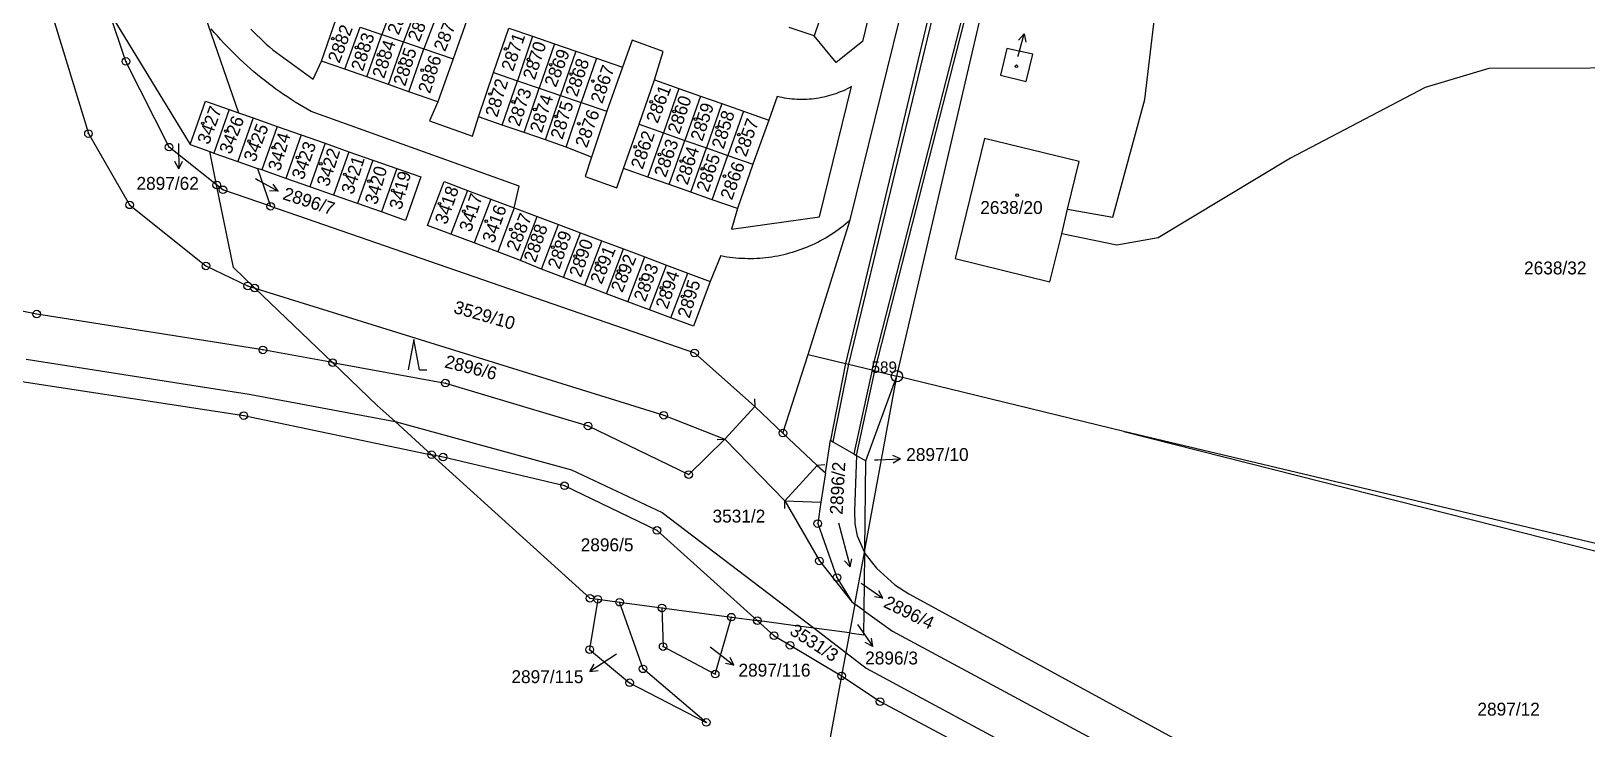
# Model space of a CAD drawing. Extents: x -784124 to -780570, y -980818 to -976926.
# Drawn here: x -782643 to -782438.1, y -979986.4 to -979894.5 of the extents above; entities that cross this region are included whole.
import ezdxf
from ezdxf.enums import TextEntityAlignment as Align

# ---------------------------------------------------------------- set-up
doc = ezdxf.new("R2010")
doc.units = 0
doc.header["$LTSCALE"] = 3.138375
doc.header["$MEASUREMENT"] = 0
for name, color, linetype in [('101', 1, 'CONTINUOUS'), ('1016', 1, 'CONTINUOUS'), ('1029', 1, 'CONTINUOUS'), ('105', 1, 'CONTINUOUS'), ('18', 1, 'CONTINUOUS'), ('21800', 1, 'CONTINUOUS'), ('21900', 1, 'CONTINUOUS'), ('21999', 1, 'CONTINUOUS'), ('308', 1, 'CONTINUOUS'), ('404', 1, 'CONTINUOUS'), ('420', 1, 'CONTINUOUS'), ('802', 1, 'CONTINUOUS')]:
    doc.layers.add(name, color=color, linetype=linetype)

# ---------------------------------------------------------------- blocks, each defined once
blk = doc.blocks.new('4_02$0')
at = {"layer": '404', "color": 255, "linetype": 'Continuous'}
blk.add_circle((-0.01, 0), 0.175, dxfattribs=at)
blk = doc.blocks.new('1029$1')
at = {"layer": '1029', "color": 6, "linetype": 'Continuous'}
for p, q in [((0, 3), (-0.5, 2)), ((0, 0), (0, 3)), ((0, 3), (0.5, 2))]:
    blk.add_line(p, q, dxfattribs=at)
blk = doc.blocks.new('8_02$7')
at = {"layer": '802', "color": 255, "linetype": 'Continuous'}
for p, q in [((3.02, -0.01), (2.04, 0.49)), ((-2.98, -0.01), (3.02, -0.01)), ((3.02, -0.01), (2.04, -0.51))]:
    blk.add_line(p, q, dxfattribs=at)
blk = doc.blocks.new('3_08$6')
at = {"layer": '308', "color": 255, "linetype": 'Continuous'}
for p, q in [((0, 4), (-0.75, 0)), ((0.75, 0), (0, 4)), ((0.75, 0), (1.75, 0))]:
    blk.add_line(p, q, dxfattribs=at)
blk = doc.blocks.new('1_01$18')
at = {"layer": '101', "color": 3, "linetype": 'Continuous'}
for radius in [0.75, 0.03]:
    blk.add_circle((0, 0), radius, dxfattribs=at)
blk = doc.blocks.new('1_05$19')
at = {"layer": '105', "color": 3, "linetype": 'Continuous'}
for radius in [0.5, 0.0303]:
    blk.add_circle((0, 0), radius, dxfattribs=at)
blk = doc.blocks.new('4_20$20')
at = {"layer": '420', "color": 255, "linetype": 'Continuous'}
blk.add_line((-0.71, -0.71), (0, 0), dxfattribs=at)

msp = doc.modelspace()

# ---------------------------------------------------------------- linework, layer by layer
at = {"layer": '1029', "color": 255, "linetype": 'Continuous'}
for p, q in [((-782513.06, -979897.9), (-782513.03, -979897.79)), ((-782623.6, -979909.34), (-782623.59, -979909.69)), ((-782613.46, -979913.96), (-782613.1, -979914.16)), ((-782531.95, -979951.01), (-782531.5, -979951)), ((-782533.67, -979967.25), (-782533.3, -979967.51)), ((-782534.18, -979972.7), (-782533.88, -979973.13)), ((-782553.56, -979975.63), (-782552.82, -979976.21)), ((-782565.89, -979976.6), (-782566.9, -979977.25))]:
    msp.add_line(p, q, dxfattribs=at)
at = {"layer": '21800', "color": 255, "linetype": 'Continuous'}
for p, q in [((-782522.03, -979883.22), (-782535.36, -979938.41)), ((-782532.24, -979939.17), (-782518.13, -979884.13)), ((-782530.94, -979885.4), (-782533.52, -979895.93)), ((-782531.87, -979939.27), (-782517.78, -979884.24)), ((-782563.82, -979895.75), (-782565.1, -979899.28)), ((-782559.78, -979897.25), (-782563.82, -979895.75)), ((-782536.97, -979898.67), (-782539.86, -979895.16)), ((-782533.52, -979895.93), (-782536.97, -979898.67)), ((-782611.17, -979897), (-782605.84, -979900.86)), ((-782605.84, -979900.86), (-782604.77, -979898.49)), ((-782560.9, -979900.98), (-782559.78, -979897.25)), ((-782539.16, -979919), (-782534.97, -979901.86)), ((-782589.45, -979903.88), (-782590.51, -979906.37)), ((-782544.73, -979903.16), (-782545.84, -979906.28)), ((-782578.72, -979914.96), (-782606.1, -979905.14)), ((-782590.51, -979906.37), (-782584.88, -979908.39)), ((-782584.88, -979908.39), (-782584.09, -979905.84)), ((-782569.18, -979911.13), (-782570.05, -979913.7)), ((-782565.84, -979915.17), (-782564.98, -979912.66)), ((-782570.05, -979913.7), (-782565.84, -979915.17)), ((-782579.38, -979917.83), (-782578.72, -979914.96)), ((-782549.99, -979917.92), (-782550.74, -979920.63)), ((-782550.74, -979920.63), (-782539.16, -979919)), ((-782552.18, -979924.12), (-782553.57, -979927.53)), ((-782540.68, -979937.12), (-782535.75, -979938.32)), ((-782643.64, -979937.74), (-782614.27, -979942.37)), ((-782535.36, -979938.41), (-782537.4, -979948.62)), ((-782535.75, -979938.32), (-782535.36, -979938.41)), ((-782535.36, -979938.41), (-782532.24, -979939.17)), ((-782532.24, -979939.17), (-782534.64, -979950.23)), ((-782534.29, -979950.44), (-782531.87, -979939.27)), ((-782532.24, -979939.17), (-782531.87, -979939.27)), ((-782531.87, -979939.27), (-782528.97, -979940.01)), ((-782614.27, -979942.37), (-782595.07, -979945.96)), ((-782547.7, -979943.99), (-782551.66, -979948.28)), ((-782595.07, -979945.96), (-782571.83, -979952.33)), ((-782539.46, -979951.74), (-782543.73, -979956.41)), ((-782534.29, -979950.44), (-782534.58, -979957.75)), ((-782571.83, -979952.33), (-782559.9, -979957.94)), ((-782559.9, -979957.94), (-782539.88, -979973.19)), ((-782543.73, -979956.41), (-782539.19, -979964.33)), ((-782534.58, -979957.75), (-782534.52, -979959.42)), ((-782534.52, -979959.42), (-782534.22, -979961)), ((-782534.22, -979961), (-782533.26, -979963.23)), ((-782539.19, -979964.33), (-782534.9, -979969.73)), ((-782539.88, -979973.19), (-782535.69, -979976.38)), ((-782535.69, -979976.38), (-782533.04, -979978.45)), ((-782533.04, -979978.45), (-782498.36, -979997.09))]:
    msp.add_line(p, q, dxfattribs=at)
for points in [[(-782606.1, -979905.14), (-782606.634, -979904.837), (-782607.164, -979904.528), (-782607.689, -979904.211), (-782608.211, -979903.888), (-782608.728, -979903.558), (-782609.241, -979903.222), (-782609.75, -979902.878), (-782610.254, -979902.529), (-782610.754, -979902.172), (-782611.248, -979901.81), (-782611.739, -979901.441), (-782612.224, -979901.065), (-782612.704, -979900.683), (-782613.18, -979900.295), (-782613.65, -979899.901), (-782614.115, -979899.501), (-782614.575, -979899.095), (-782615.03, -979898.683), (-782615.479, -979898.265), (-782615.923, -979897.842), (-782616.361, -979897.412), (-782616.794, -979896.977), (-782617.221, -979896.537), (-782617.642, -979896.09), (-782618.058, -979895.639), (-782618.467, -979895.182), (-782618.871, -979894.72), (-782619.269, -979894.252)], [(-782614.05, -979894.287), (-782613.655, -979894.691), (-782613.254, -979895.09), (-782612.848, -979895.483), (-782612.436, -979895.871), (-782612.019, -979896.253), (-782611.597, -979896.63), (-782611.17, -979897)], [(-782534.97, -979901.86), (-782535.256, -979902.015), (-782535.545, -979902.164), (-782535.838, -979902.305), (-782536.135, -979902.439), (-782536.434, -979902.566), (-782536.737, -979902.685), (-782537.042, -979902.797), (-782537.35, -979902.902), (-782537.661, -979902.999), (-782537.973, -979903.088), (-782538.288, -979903.17), (-782538.605, -979903.244), (-782538.923, -979903.311), (-782539.243, -979903.369), (-782539.565, -979903.42), (-782539.887, -979903.463), (-782540.211, -979903.498), (-782540.535, -979903.525), (-782540.859, -979903.544), (-782541.184, -979903.556), (-782541.51, -979903.559), (-782541.835, -979903.555), (-782542.16, -979903.542), (-782542.485, -979903.522), (-782542.809, -979903.494), (-782543.132, -979903.458), (-782543.454, -979903.414), (-782543.775, -979903.362), (-782544.095, -979903.302), (-782544.414, -979903.235), (-782544.73, -979903.16)], [(-782552.18, -979924.12), (-782551.788, -979924.192), (-782551.396, -979924.256), (-782551.001, -979924.312), (-782550.606, -979924.36), (-782550.21, -979924.4), (-782549.813, -979924.433), (-782549.416, -979924.457), (-782549.018, -979924.473), (-782548.62, -979924.482), (-782548.222, -979924.482), (-782547.824, -979924.474), (-782547.427, -979924.459), (-782547.029, -979924.435), (-782546.632, -979924.404), (-782546.236, -979924.364), (-782545.841, -979924.317), (-782545.447, -979924.261), (-782545.054, -979924.198), (-782544.662, -979924.127), (-782544.272, -979924.048), (-782543.883, -979923.961), (-782543.497, -979923.867), (-782543.112, -979923.765), (-782542.729, -979923.655), (-782542.349, -979923.537), (-782541.971, -979923.412), (-782541.596, -979923.279), (-782541.223, -979923.139), (-782540.854, -979922.991), (-782540.487, -979922.836), (-782540.124, -979922.674), (-782539.764, -979922.504), (-782539.407, -979922.327), (-782539.054, -979922.143), (-782538.705, -979921.952), (-782538.359, -979921.754), (-782538.018, -979921.549), (-782537.681, -979921.338), (-782537.348, -979921.119), (-782537.02, -979920.894), (-782536.696, -979920.663), (-782536.377, -979920.425), (-782536.062, -979920.18), (-782535.753, -979919.93), (-782535.449, -979919.673), (-782535.15, -979919.41)]]:
    msp.add_lwpolyline(points, dxfattribs=at)
at = {"layer": '21900', "color": 3, "linetype": 'Continuous'}
for p, q in [((-782594.59, -979889.16), (-782596.8, -979894.99)), ((-782591.75, -979890.13), (-782593.96, -979895.96)), ((-782632.72, -979892), (-782622.06, -979909.5)), ((-782589.06, -979891.06), (-782591.26, -979896.87)), ((-782601.66, -979899.58), (-782599.68, -979894.01)), ((-782599.68, -979894.01), (-782596.8, -979894.99)), ((-782598.78, -979900.59), (-782596.8, -979894.99)), ((-782596.8, -979894.99), (-782593.96, -979895.96)), ((-782595.95, -979901.59), (-782593.96, -979895.96)), ((-782593.96, -979895.96), (-782591.26, -979896.87)), ((-782576.96, -979895.22), (-782578.96, -979901.08)), ((-782576.96, -979895.22), (-782574.07, -979896.21)), ((-782574.07, -979896.21), (-782576.08, -979902.07)), ((-782574.07, -979896.21), (-782571.26, -979897.17)), ((-782593.27, -979902.53), (-782591.26, -979896.87)), ((-782591.26, -979896.87), (-782587.43, -979898.18)), ((-782571.26, -979897.17), (-782573.27, -979903.03)), ((-782571.26, -979897.17), (-782568.54, -979898.1)), ((-782568.54, -979898.1), (-782570.54, -979903.96)), ((-782598.78, -979900.59), (-782601.66, -979899.58)), ((-782582.09, -979900.01), (-782578.96, -979901.08)), ((-782595.95, -979901.59), (-782598.78, -979900.59)), ((-782593.27, -979902.53), (-782595.95, -979901.59)), ((-782580.96, -979906.93), (-782578.96, -979901.08)), ((-782578.96, -979901.08), (-782576.08, -979902.07)), ((-782578.08, -979907.92), (-782576.08, -979902.07)), ((-782576.08, -979902.07), (-782573.27, -979903.03)), ((-782557.68, -979902.11), (-782559.73, -979907.95)), ((-782557.68, -979902.11), (-782554.85, -979903.1)), ((-782575.27, -979908.88), (-782573.27, -979903.03)), ((-782573.27, -979903.03), (-782570.54, -979903.96)), ((-782572.54, -979909.81), (-782570.54, -979903.96)), ((-782570.54, -979903.96), (-782567.16, -979905.11)), ((-782554.85, -979903.1), (-782556.9, -979908.94)), ((-782554.85, -979903.1), (-782552.02, -979904.1)), ((-782552.02, -979904.1), (-782554.07, -979909.94)), ((-782552.02, -979904.1), (-782549.19, -979905.09)), ((-782616.9, -979904.88), (-782618.91, -979910.61)), ((-782616.9, -979904.88), (-782615.69, -979905.31)), ((-782613.75, -979905.99), (-782615.76, -979911.72)), ((-782615.69, -979905.31), (-782613.75, -979905.99)), ((-782613.75, -979905.99), (-782610.6, -979907.1)), ((-782549.19, -979905.09), (-782551.24, -979910.93)), ((-782610.6, -979907.1), (-782612.61, -979912.83)), ((-782610.6, -979907.1), (-782607.45, -979908.21)), ((-782607.45, -979908.21), (-782609.46, -979913.94)), ((-782607.45, -979908.21), (-782604.29, -979909.32)), ((-782578.08, -979907.92), (-782580.96, -979906.93)), ((-782575.27, -979908.88), (-782578.08, -979907.92)), ((-782562.94, -979906.82), (-782559.73, -979907.95)), ((-782561.78, -979913.78), (-782559.73, -979907.95)), ((-782559.73, -979907.95), (-782556.9, -979908.94)), ((-782622.06, -979909.5), (-782619.44, -979910.42)), ((-782619.44, -979910.42), (-782618.91, -979910.61)), ((-782618.91, -979910.61), (-782615.76, -979911.72)), ((-782604.29, -979909.32), (-782606.31, -979915.05)), ((-782604.29, -979909.32), (-782601.14, -979910.43)), ((-782601.14, -979910.43), (-782603.16, -979916.16)), ((-782601.14, -979910.43), (-782597.99, -979911.54)), ((-782572.54, -979909.81), (-782575.27, -979908.88)), ((-782558.95, -979914.77), (-782556.9, -979908.94)), ((-782556.9, -979908.94), (-782554.07, -979909.94)), ((-782556.12, -979915.77), (-782554.07, -979909.94)), ((-782554.07, -979909.94), (-782551.24, -979910.93)), ((-782615.76, -979911.72), (-782613.17, -979912.63)), ((-782612.61, -979912.83), (-782613.17, -979912.63)), ((-782609.46, -979913.94), (-782612.61, -979912.83)), ((-782597.99, -979911.54), (-782600.01, -979917.26)), ((-782597.99, -979911.54), (-782594.84, -979912.64)), ((-782594.84, -979912.64), (-782596.86, -979918.37)), ((-782553.29, -979916.76), (-782551.24, -979910.93)), ((-782551.24, -979910.93), (-782547.94, -979912.09)), ((-782606.31, -979915.05), (-782609.46, -979913.94)), ((-782558.95, -979914.77), (-782561.78, -979913.78)), ((-782556.12, -979915.77), (-782558.95, -979914.77)), ((-782603.16, -979916.16), (-782606.31, -979915.05)), ((-782600.01, -979917.26), (-782603.16, -979916.16)), ((-782585.53, -979915.52), (-782587.7, -979921.3)), ((-782585.53, -979915.52), (-782582.45, -979916.67)), ((-782582.45, -979916.67), (-782584.63, -979922.45)), ((-782582.45, -979916.67), (-782579.38, -979917.83)), ((-782553.29, -979916.76), (-782556.12, -979915.77)), ((-782596.86, -979918.37), (-782600.01, -979917.26)), ((-782579.38, -979917.83), (-782581.55, -979923.61)), ((-782579.38, -979917.83), (-782576.36, -979918.96)), ((-782578.54, -979924.77), (-782576.36, -979918.96)), ((-782576.36, -979918.96), (-782573.55, -979920.02)), ((-782507.28, -979921.24), (-782506.51, -979918)), ((-782575.77, -979925.91), (-782573.55, -979920.02)), ((-782573.55, -979920.02), (-782570.65, -979921.11)), ((-782584.63, -979922.45), (-782587.7, -979921.3)), ((-782581.55, -979923.61), (-782584.63, -979922.45)), ((-782572.87, -979927), (-782570.65, -979921.11)), ((-782570.65, -979921.11), (-782567.84, -979922.16)), ((-782570.06, -979928.06), (-782567.84, -979922.16)), ((-782567.84, -979922.16), (-782564.99, -979923.23)), ((-782578.54, -979924.77), (-782581.55, -979923.61)), ((-782575.77, -979925.91), (-782578.54, -979924.77)), ((-782567.2, -979929.13), (-782564.99, -979923.23)), ((-782564.99, -979923.23), (-782562.18, -979924.29)), ((-782564.4, -979930.19), (-782562.18, -979924.29)), ((-782562.18, -979924.29), (-782559.33, -979925.36)), ((-782572.87, -979927), (-782575.77, -979925.91)), ((-782570.06, -979928.06), (-782572.87, -979927)), ((-782561.54, -979931.26), (-782559.33, -979925.36)), ((-782559.33, -979925.36), (-782556.52, -979926.42)), ((-782558.73, -979932.31), (-782556.52, -979926.42)), ((-782567.2, -979929.13), (-782570.06, -979928.06)), ((-782564.4, -979930.19), (-782567.2, -979929.13)), ((-782561.54, -979931.26), (-782564.4, -979930.19)), ((-782558.73, -979932.31), (-782561.54, -979931.26)), ((-782533.2, -979962.9), (-782528.97, -979940.01)), ((-782533.06, -979951.16), (-782528.97, -979940.01)), ((-782499.09, -979947.26), (-782528.97, -979940.01)), ((-782411.7, -979968.07), (-782499.09, -979947.26)), ((-782538.39, -979952.72), (-782537.74, -979948.42)), ((-782533.2, -979962.9), (-782533.06, -979951.16)), ((-782538.39, -979952.72), (-782538.98, -979956.59)), ((-782533.29, -979970.89), (-782533.2, -979963.36)), ((-782533.2, -979963.36), (-782533.2, -979962.9)), ((-782568.37, -979969.38), (-782565.5, -979969.76)), ((-782565.5, -979969.76), (-782559.92, -979970.51)), ((-782534.51, -979970.01), (-782535.21, -979973.81)), ((-782533.29, -979970.89), (-782534.51, -979970.01)), ((-782559.92, -979970.51), (-782550.77, -979971.73)), ((-782550.77, -979971.73), (-782547.37, -979972.19)), ((-782536.26, -979979.46), (-782538.64, -979992.26))]:
    msp.add_line(p, q, dxfattribs=at)
for points in [[(-782807.78, -979484.85), (-782807.83, -979559.15), (-782804.04, -979585.34), (-782799.72, -979596.42), (-782792.75, -979603.88), (-782713.5, -979672.5), (-782682.7, -979707.33), (-782671.51, -979731.55), (-782667.19, -979761), (-782667.19, -979764.72), (-782666.51, -979772.81), (-782654.06, -979840.46), (-782648.19, -979866.43), (-782635.44, -979908.05), (-782630.02, -979917.43), (-782619.98, -979925.48), (-782614.48, -979928.1), (-782613.54, -979928.39)], [(-782543.99, -979947.48), (-782540.68, -979937.12), (-782535.15, -979919.41), (-782527.03, -979886.45), (-782502.47, -979799.97)], [(-782499.21, -979800.93), (-782522.56, -979883.2), (-782535.75, -979938.32), (-782537.74, -979948.42)], [(-782528.97, -979940.01), (-782516.15, -979884.97), (-782512.57, -979872.03)], [(-782506.51, -979918), (-782500.56, -979919.04), (-782496.33, -979903.57), (-782494.82, -979891), (-782484.49, -979892.46), (-782483.33, -979879.66), (-782478.81, -979879.98)], [(-782538, -979889.58), (-782539.86, -979895.16), (-782543.17, -979894.06)], [(-782721.68, -979891.43), (-782707.15, -979909.32), (-782698.37, -979918.51), (-782689.2, -979925.58), (-782678.19, -979931.42), (-782666.51, -979935.91), (-782644.22, -979940.7), (-782615, -979945.18), (-782590.25, -979950.34)], [(-782618.56, -979914.8), (-782624.82, -979909.83), (-782630.51, -979898.53), (-782632.72, -979892)], [(-782589.06, -979891.06), (-782585.35, -979892.34), (-782587.43, -979898.18)], [(-782601.66, -979899.58), (-782604.77, -979898.49), (-782602.81, -979892.94)], [(-782582.09, -979900.01), (-782580.09, -979894.15), (-782576.96, -979895.22)], [(-782603.3, -979938.2), (-782612.47, -979936.53), (-782642.26, -979931.81), (-782662.48, -979927.75), (-782675.12, -979923.41), (-782684.63, -979918.32), (-782692.45, -979912.58), (-782700.88, -979903.93), (-782707.91, -979894.61)], [(-782587.43, -979898.18), (-782589.45, -979903.88), (-782593.27, -979902.53)], [(-782568.54, -979898.1), (-782565.1, -979899.28), (-782567.16, -979905.11)], [(-782515.34, -979900.36), (-782511.94, -979901.18), (-782511.08, -979897.59), (-782514.52, -979896.83), (-782515.34, -979900.36)], [(-782580.96, -979906.93), (-782584.09, -979905.84), (-782582.09, -979900.01)], [(-782397.57, -979899.31), (-782451.01, -979899.49), (-782459.43, -979901.98), (-782477.14, -979911.3), (-782494.56, -979921.76), (-782500.03, -979922.75), (-782507.28, -979921.24)], [(-782562.94, -979906.82), (-782560.9, -979900.98), (-782557.68, -979902.11)], [(-782622.06, -979909.5), (-782620.05, -979903.78), (-782616.9, -979904.88)], [(-782567.16, -979905.11), (-782569.18, -979911.13), (-782572.54, -979909.81)], [(-782549.19, -979905.09), (-782545.84, -979906.28), (-782547.94, -979912.09)], [(-782561.78, -979913.78), (-782564.98, -979912.66), (-782562.94, -979906.82)], [(-782506.51, -979918), (-782504.98, -979911.71), (-782517.45, -979908.67), (-782521.29, -979924.5), (-782508.82, -979927.57), (-782507.28, -979921.24)], [(-782594.84, -979912.64), (-782591.69, -979913.75), (-782593.71, -979919.48), (-782596.86, -979918.37)], [(-782547.94, -979912.09), (-782549.99, -979917.92), (-782553.29, -979916.76)], [(-782611.45, -979917.62), (-782617.73, -979915.45), (-782618.56, -979914.8)], [(-782587.7, -979921.3), (-782590.78, -979920.14), (-782588.61, -979914.36), (-782585.53, -979915.52)], [(-782611.45, -979917.62), (-782555.62, -979936.94), (-782547.7, -979943.99), (-782543.99, -979947.48)], [(-782556.52, -979926.42), (-782553.57, -979927.53), (-782555.78, -979933.42), (-782558.73, -979932.31)], [(-782613.54, -979928.39), (-782559.69, -979945.14), (-782551.66, -979948.28)], [(-782603.3, -979938.2), (-782588.43, -979940.9), (-782569.65, -979946.54), (-782556.4, -979952.95), (-782551.66, -979948.28)], [(-782543.99, -979947.48), (-782539.46, -979951.74), (-782538.39, -979952.72)], [(-782499.09, -979947.26), (-782420.61, -979967.16), (-782403.13, -979971.62), (-782389.18, -979973.43)], [(-782551.66, -979948.28), (-782543.73, -979956.41), (-782538.98, -979956.59)], [(-782537.74, -979948.42), (-782537.4, -979948.62), (-782534.64, -979950.23), (-782534.29, -979950.44), (-782533.06, -979951.16)], [(-782590.25, -979950.34), (-782569.41, -979969.24), (-782568.37, -979969.38)], [(-782547.37, -979972.19), (-782560.57, -979960.31), (-782572.75, -979954.42), (-782588.74, -979950.65), (-782590.25, -979950.34)], [(-782538.98, -979956.59), (-782539.41, -979959.41), (-782536.87, -979966.51), (-782534.9, -979969.73), (-782534.51, -979970.01)], [(-782534.51, -979970.01), (-782533.26, -979963.23), (-782533.2, -979962.9)], [(-782533.2, -979963.36), (-782531.67, -979965.29), (-782529.25, -979967.48), (-782527.4, -979968.68), (-782493.07, -979987.34), (-782451.65, -980009.19), (-782438.56, -980016.15)], [(-782568.37, -979969.38), (-782569.44, -979976.01), (-782564.18, -979980.37), (-782554.09, -979985.59), (-782562.41, -979978.54), (-782565.5, -979969.76)], [(-782559.92, -979970.51), (-782559.76, -979975.61), (-782552.91, -979979.23), (-782550.77, -979971.73)], [(-782547.37, -979972.19), (-782545.16, -979974.17), (-782543.04, -979975.43), (-782536.26, -979979.46)], [(-782535.21, -979973.81), (-782533.33, -979974.06), (-782533.29, -979970.89)], [(-782533.29, -979970.89), (-782529.54, -979973.59), (-782495.39, -979991.98), (-782459.79, -980011.09)], [(-782535.21, -979973.81), (-782535.69, -979976.38), (-782536.26, -979979.46)], [(-782536.26, -979979.46), (-782531.19, -979982.86), (-782493.3, -980003.08)]]:
    msp.add_lwpolyline(points, dxfattribs=at)
at = {"layer": '21999', "color": 3, "linetype": 'Continuous'}
for p, q in [((-782618.56, -979914.8), (-782619.44, -979910.42)), ((-782613.17, -979912.63), (-782611.45, -979917.62)), ((-782603.3, -979938.2), (-782613.54, -979928.39)), ((-782590.25, -979950.34), (-782595.07, -979945.96))]:
    msp.add_line(p, q, dxfattribs=at)
for points in [[(-782637.18, -979842.87), (-782628.23, -979868.87), (-782619.66, -979893.78), (-782615.69, -979905.31)], [(-782613.54, -979928.39), (-782616.35, -979925.7), (-782618.56, -979914.8)], [(-782595.07, -979945.96), (-782597.41, -979943.84), (-782603.3, -979938.2)], [(-782535.21, -979973.81), (-782539.88, -979973.19), (-782542.63, -979972.82), (-782547.37, -979972.19)]]:
    msp.add_lwpolyline(points, dxfattribs=at)

# ---------------------------------------------------------------- block references
at = {"layer": '101', "color": 0, "linetype": 'ByBlock'}
msp.add_blockref('1_01$18', (-782528.97, -979940.01), dxfattribs=at)
at = {"layer": '1029', "color": 0, "linetype": 'ByBlock'}
for p, rotation in [((-782513.03, -979897.79), 344), ((-782623.59, -979909.69), 181), ((-782613.1, -979914.16), 241), ((-782531.5, -979951), 272), ((-782533.3, -979967.51), 235), ((-782533.88, -979973.13), 215), ((-782552.82, -979976.21), 232), ((-782566.9, -979977.25), 123)]:
    msp.add_blockref('1029$1', p, dxfattribs=dict(at, rotation=rotation))
at = {"layer": '105', "color": 0, "linetype": 'ByBlock'}
for p in [(-782630.51, -979898.53), (-782635.44, -979908.05), (-782624.82, -979909.83), (-782618.56, -979914.8), (-782630.02, -979917.43), (-782617.73, -979915.45), (-782611.45, -979917.62), (-782619.98, -979925.48), (-782614.48, -979928.1), (-782613.54, -979928.39), (-782642.26, -979931.81), (-782612.47, -979936.53), (-782555.62, -979936.94), (-782603.3, -979938.2), (-782588.43, -979940.9), (-782615, -979945.18), (-782559.69, -979945.14), (-782569.65, -979946.54), (-782543.99, -979947.48), (-782590.25, -979950.34), (-782588.74, -979950.65), (-782556.4, -979952.95), (-782572.75, -979954.42), (-782560.57, -979960.31), (-782539.41, -979959.41), (-782539.19, -979964.33), (-782536.87, -979966.51), (-782569.41, -979969.24), (-782568.37, -979969.38), (-782565.5, -979969.76), (-782559.92, -979970.51), (-782550.77, -979971.73), (-782547.37, -979972.19), (-782545.16, -979974.17), (-782569.44, -979976.01), (-782559.76, -979975.61), (-782543.04, -979975.43), (-782562.41, -979978.54), (-782564.18, -979980.37), (-782552.91, -979979.23), (-782536.26, -979979.46), (-782531.19, -979982.86), (-782554.09, -979985.59)]:
    msp.add_blockref('1_05$19', p, dxfattribs=at)
at = {"layer": '308', "color": 0, "linetype": 'ByBlock'}
msp.add_blockref('3_08$6', (-782592.61, -979939.16), dxfattribs=at)
at = {"layer": '404', "color": 0, "linetype": 'ByBlock'}
for p in [(-782603.26, -979895.54), (-782600.13, -979896.7), (-782597.22, -979897.67), (-782580.5, -979896.9), (-782577.49, -979898.29), (-782594.44, -979898.74), (-782591.47, -979899.69), (-782574.56, -979898.97), (-782571.88, -979900.2), (-782513.24, -979899.18), (-782568.99, -979901.12), (-782582.56, -979902.83), (-782579.49, -979903.85), (-782576.64, -979904.86), (-782561.32, -979903.87), (-782620.39, -979906.7), (-782573.82, -979905.79), (-782570.86, -979906.74), (-782558.3, -979905.13), (-782555.48, -979906.15), (-782617.34, -979907.71), (-782552.66, -979907.22), (-782549.78, -979908.18), (-782614.29, -979909.05), (-782611.13, -979909.89), (-782563.42, -979909.78), (-782560.22, -979910.81), (-782607.92, -979911.18), (-782604.81, -979912.02), (-782557.38, -979911.66), (-782554.6, -979912.7), (-782601.66, -979913.41), (-782598.49, -979914.32), (-782551.69, -979913.66), (-782595.37, -979915.54), (-782513.12, -979916.16), (-782589.21, -979917.28), (-782586, -979918.27), (-782583.04, -979919.59), (-782579.79, -979920.67), (-782574.28, -979923.01), (-782571.33, -979924.18), (-782568.47, -979925.12), (-782565.62, -979926.17), (-782562.7, -979927.21), (-782559.97, -979928.36), (-782557.2, -979929.48)]:
    msp.add_blockref('4_02$0', p, dxfattribs=at)
at = {"layer": '420', "color": 0, "linetype": 'ByBlock'}
for p, rotation in [((-782547.7, -979943.99), 226), ((-782551.66, -979948.28), 318), ((-782539.46, -979951.74), 138), ((-782543.73, -979956.41), 43.99999999999999)]:
    msp.add_blockref('4_20$20', p, dxfattribs=dict(at, rotation=rotation))
at = {"layer": '802', "color": 0, "linetype": 'ByBlock', "rotation": 285}
msp.add_blockref('8_02$7', (-782535.91, -979962.2), dxfattribs=at)

# ---------------------------------------------------------------- texts
at = {"layer": '1016', "color": 174, "linetype": 'Continuous'}
msp.add_text('589', height=1.5, dxfattribs=at).set_placement((-782528.97, -979940.01), align=Align.BOTTOM_RIGHT)
at = {"layer": '18', "color": 255, "linetype": 'Continuous'}
for s, rotation, p in [('2879', 68, (-782594.13, -979895.35)), ('2878', 68, (-782591.42, -979896.25)), ('2877', 68, (-782588.01, -979897.53)), ('2882', 69, (-782601.93, -979899.04)), ('2883', 72, (-782598.82, -979900.08)), ('2884', 72, (-782596.03, -979901.04)), ('2871', 71, (-782579.05, -979900.11)), ('2870', 72, (-782576.19, -979901.23)), ('2885', 72, (-782593.26, -979902.05)), ('2886', 72, (-782589.99, -979903.03)), ('2869', 68, (-782573.43, -979902.24)), ('2868', 71, (-782570.62, -979903.47)), ('2867', 71, (-782567.3, -979904.36)), ('2872', 73, (-782581.13, -979906.13)), ('2873', 71, (-782578.21, -979907.37)), ('2861', 69, (-782560.01, -979906.98)), ('3427', 70, (-782619.1, -979909.76)), ('2874', 72, (-782575.27, -979908.21)), ('2875', 73, (-782572.54, -979909.07)), ('2860', 71, (-782557.15, -979908.37)), ('2859', 72, (-782554.12, -979909.31)), ('3426', 69, (-782616.23, -979911.05)), ('3425', 69, (-782613.02, -979912.07)), ('2876', 70, (-782569.34, -979910.19)), ('2858', 73, (-782551.31, -979910.32)), ('2857', 70, (-782548.37, -979911.39)), ('3424', 74, (-782609.72, -979913.22)), ('2862', 71, (-782561.99, -979913.01)), ('3423', 70, (-782606.67, -979914.41)), ('3422', 72, (-782603.34, -979915.28)), ('2863', 70, (-782558.95, -979914.09)), ('2864', 72, (-782556.06, -979915.06)), ('2865', 71, (-782553.36, -979916.02)), ('3421', 72, (-782600.11, -979916.31)), ('3420', 74, (-782596.98, -979917.64)), ('2866', 70, (-782550.22, -979917.07)), ('3419', 75, (-782593.74, -979918.29)), ('3418', 71, (-782587.8, -979920.28)), ('3417', 72, (-782584.58, -979921.26)), ('3416', 70, (-782581.58, -979922.76)), ('2887', 68, (-782578.43, -979923.87)), ('2889', 71, (-782572.93, -979926.16)), ('2890', 71, (-782570.11, -979927.25)), ('2891', 68, (-782567.4, -979928.18)), ('2892', 68, (-782564.67, -979929.27)), ('2893', 69, (-782561.65, -979930.47)), ('2894', 71, (-782558.73, -979931.42)), ('2895', 73, (-782555.81, -979932.61)), ('3529/10', 344, (-782587.6, -979932.13)), ('2896/6', 346, (-782588.77, -979939.32)), ('2896/2', 87, (-782535.62, -979958.29)), ('3531/3', 327, (-782543.51, -979974.34))]:
    msp.add_text(s, height=1.7, rotation=rotation, dxfattribs=at).set_placement(p, align=Align.BOTTOM_LEFT)
for s, p in [('2897/62', (-782629.12, -979913.75)), ('2896/3', (-782533.16, -979976.26)), ('2897/116', (-782549.84, -979977.86))]:
    msp.add_text(s, height=1.7, dxfattribs=at).set_placement(p, align=Align.TOP_LEFT)
for s, rotation, p in [('2896/7', 342, (-782609.44, -979915.05)), ('2896/4', 334, (-782530.12, -979968.82))]:
    msp.add_text(s, height=1.7, rotation=rotation, dxfattribs=at).set_placement(p, align=Align.TOP_LEFT)
for s, p in [('2638/20', (-782518, -979919.14)), ('2897/10', (-782527.75, -979951.67)), ('3531/2', (-782553.26, -979959.78)), ('2896/5', (-782570.62, -979963.56)), ('2897/12', (-782452.53, -979985.21))]:
    msp.add_text(s, height=1.7, dxfattribs=at).set_placement(p, align=Align.BOTTOM_LEFT)
msp.add_text('2888', height=1.7, rotation=71, dxfattribs=at).set_placement((-782575.27, -979922.89), align=Align.BOTTOM_CENTER)
msp.add_text('2638/32', height=1.7, dxfattribs=at).set_placement((-782442.28, -979927.1), align=Align.BOTTOM_CENTER)
msp.add_text('2897/115', height=1.7, dxfattribs=at).set_placement((-782570.26, -979978.72), align=Align.TOP_RIGHT)

doc.saveas('drawing.dxf')
